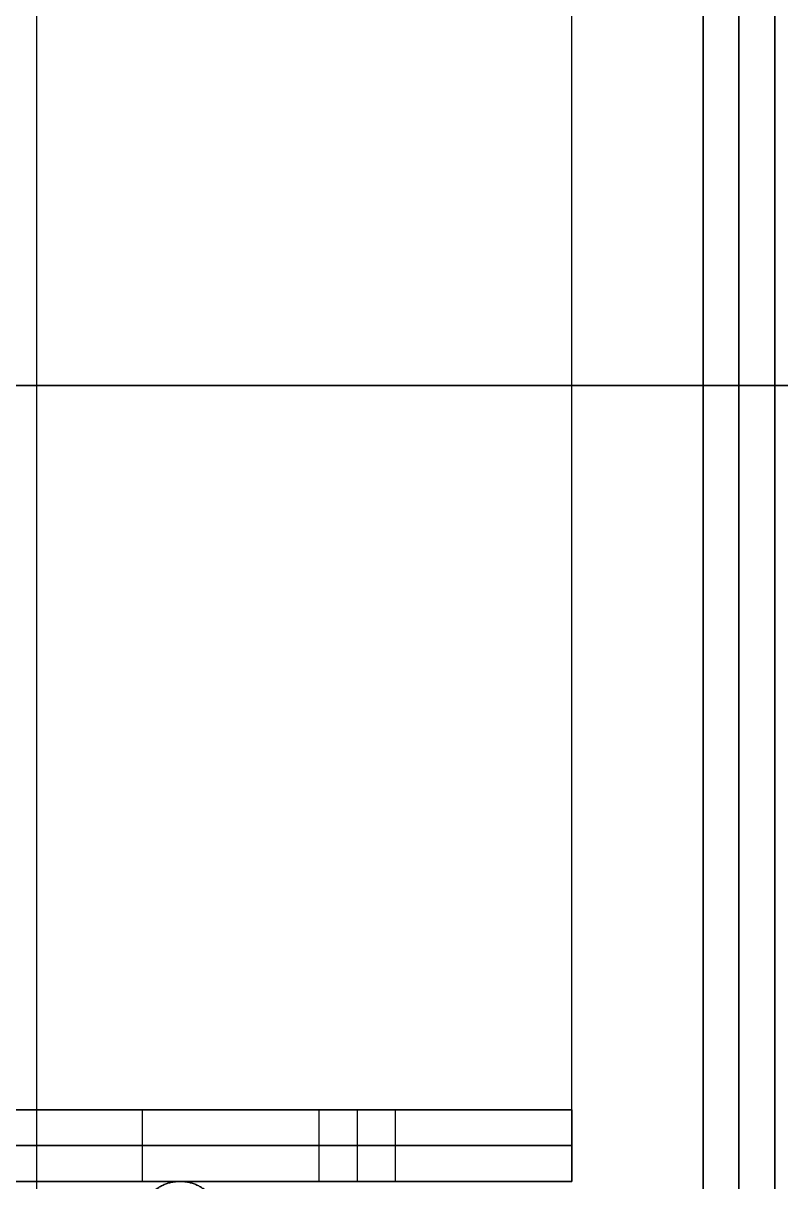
# Model space of a CAD drawing. Header units: millimetres. Extents: x -232 to 139, y -100 to 100.
# Drawn here: x 38.43 to 70.14, y -33.32 to 15.15 of the extents above; entities that cross this region are included whole.
import ezdxf

# ---------------------------------------------------------------- set-up
doc = ezdxf.new("R2010")
doc.units = ezdxf.units.MM
doc.header["$MEASUREMENT"] = 0
doc.layers.add('body', color=30, linetype='Continuous', true_color=0xff8000)

msp = doc.modelspace()

# ---------------------------------------------------------------- linework, layer by layer
at = {"layer": 'body'}
for p, q in [((39, -91.4, -4), (39, 91.4, -4)), ((39, -91.4, -7), (39, 91.4, -7)), ((39, -91.4, -74), (39, 91.4, -74)), ((39, -91.4, -71), (39, 91.4, -71)), ((66.887, 48.5, 22.408), (66.887, -48.5, 22.408)), ((69.887, 48.5, 22.408), (69.887, -48.5, 22.408)), ((-52.4, 0, -74), (130.4, 0, -74)), ((-52.4, 0, -71), (130.4, 0, -71)), ((130.4, 0, -4), (12.1, 0, -4)), ((130.4, 0, -7), (12.1, 0, -7)), ((31.45, 0, 5), (66.887, 0, 5)), ((31.45, 0, 8), (66.887, 0, 8)), ((35.692, 0, 274.869), (61.395, 0, 274.869)), ((35.692, 0, 277.869), (61.395, 0, 277.869)), ((66.887, 0, 5), (66.887, 0, 39.816)), ((69.887, 0, 5), (69.887, 0, 39.816)), ((-11.074, -30.3, 229.141), (61.395, -30.3, 229.141)), ((-11.074, -33.3, 229.141), (61.395, -33.3, 229.141))]:
    msp.add_line(p, q, dxfattribs=at)
for points in [[(66.887, -48.5, 39.816), (66.887, 0, 39.816), (66.887, 48.5, 39.816)], [(66.887, 48.5, 5), (66.887, 0, 5), (66.887, -48.5, 5)], [(66.887, -48.5, 5), (66.887, 0, 5), (66.887, 48.5, 5)], [(66.887, -48.5, 8), (66.887, 0, 8), (66.887, 48.5, 8)], [(66.887, -48.5, 6.5), (66.887, 0, 6.5), (66.887, 48.5, 6.5)], [(68.387, -48.5, 39.816), (68.387, 0, 39.816), (68.387, 48.5, 39.816)], [(68.387, 48.5, 5), (68.387, 0, 5), (68.387, -48.5, 5)], [(69.887, -48.5, 39.816), (69.887, 0, 39.816), (69.887, 48.5, 39.816)], [(69.887, 48.5, 5), (69.887, 0, 5), (69.887, -48.5, 5)], [(61.395, -33.3, 274.869), (61.395, 0, 274.869), (61.395, 33.3, 274.869)], [(61.395, -33.3, 277.869), (61.395, 0, 277.869), (61.395, 33.3, 277.869)], [(61.395, -33.3, 276.369), (61.395, 0, 276.369), (61.395, 33.3, 276.369)], [(61.395, 0, 274.869), (61.395, 0, 276.369), (61.395, 0, 277.869)], [(69.887, 0, 39.816), (68.387, 0, 39.816), (66.887, 0, 39.816)], [(69.887, 0, 5), (68.387, 0, 5), (66.887, 0, 5)], [(66.887, 0, 5), (66.887, 0, 6.5), (66.887, 0, 8)], [(61.395, -30.3, 274.869), (25.161, -30.3, 274.869), (-11.074, -30.3, 274.869)], [(21.407, -30.3, 197.381), (32.407, -30.3, 197.381), (43.407, -30.3, 197.38)], [(43.407, -30.3, 197.38), (43.407, -31.8, 197.38), (43.407, -33.3, 197.38)], [(43.407, -30.3, 197.38), (43.407, -30.3, 194.894), (43.407, -30.3, 192.407)], [(43.407, -30.3, 192.407), (43.407, -31.8, 192.407), (43.407, -33.3, 192.407)], [(43.407, -30.3, 194.894), (43.407, -31.8, 194.894), (43.407, -33.3, 194.894)], [(50.801, -30.3, 192.407), (50.801, -31.8, 192.407), (50.801, -33.3, 192.407)], [(52.401, -30.3, 183.414), (52.401, -31.8, 183.414), (52.401, -33.3, 183.414)], [(52.401, -30.3, 190.807), (52.401, -31.8, 190.807), (52.401, -33.3, 190.807)], [(52.401, -30.3, 194.007), (52.401, -31.8, 194.007), (52.401, -33.3, 194.007)], [(54.001, -30.3, 192.407), (54.001, -31.8, 192.407), (54.001, -33.3, 192.407)], [(61.395, -30.3, 192.407), (61.395, -31.8, 192.407), (61.395, -33.3, 192.407)], [(61.395, -30.3, 274.869), (61.395, -31.8, 274.869), (61.395, -33.3, 274.869)], [(61.395, -30.3, 197.381), (61.395, -31.8, 197.381), (61.395, -33.3, 197.381)], [(61.395, -31.8, 274.869), (25.161, -31.8, 274.869), (-11.074, -31.8, 274.869)], [(21.407, -31.8, 197.381), (32.407, -31.8, 197.381), (43.407, -31.8, 197.38)], [(43.407, -31.8, 197.38), (43.407, -31.8, 194.894), (43.407, -31.8, 192.407)], [(-14.074, -33.3, 274.869), (23.661, -33.3, 274.869), (61.395, -33.3, 274.869)], [(-14.074, -33.3, 277.869), (23.661, -33.3, 277.869), (61.395, -33.3, 277.869)], [(-14.074, -33.3, 276.369), (23.661, -33.3, 276.369), (61.395, -33.3, 276.369)], [(61.395, -33.3, 274.869), (25.161, -33.3, 274.869), (-11.074, -33.3, 274.869)], [(21.407, -33.3, 197.381), (32.407, -33.3, 197.381), (43.407, -33.3, 197.38)], [(43.407, -33.3, 197.38), (43.407, -33.3, 194.894), (43.407, -33.3, 192.407)], [(44.995, -33.3, 5), (44.995, -33.3, 6.5), (44.995, -33.3, 8)], [(61.395, -33.3, 274.869), (61.395, -33.3, 276.369), (61.395, -33.3, 277.869)]]:
    msp.add_open_spline(points, degree=2, dxfattribs=at)
at = {"layer": 'body', "extrusion": (2.12212e-29, 1, 3.95016e-16)}
for points in [[(43.407, -30.3, 192.407), (43.407, -30.3, 183.414), (52.401, -30.3, 183.414), (61.395, -30.3, 183.414), (61.395, -30.3, 192.407)], [(43.407, -31.8, 192.407), (43.407, -31.8, 183.414), (52.401, -31.8, 183.414), (61.395, -31.8, 183.414), (61.395, -31.8, 192.407)]]:
    msp.add_rational_spline(points, [1, 0.707106781187, 1, 0.707106781187, 1], degree=2, knots=[-834.462116, -834.462116, -834.462116, -820.334629, -820.334629, -806.207141, -806.207141, -806.207141], dxfattribs=at)
at = {"layer": 'body', "extrusion": (0, -1, 0)}
for points in [[(54.001, -30.3, 192.407), (54.001, -30.3, 190.807), (52.401, -30.3, 190.807), (50.801, -30.3, 190.807), (50.801, -30.3, 192.407), (50.801, -30.3, 194.007), (52.401, -30.3, 194.007), (54.001, -30.3, 194.007), (54.001, -30.3, 192.407)], [(54.001, -31.8, 192.407), (54.001, -31.8, 190.807), (52.401, -31.8, 190.807), (50.801, -31.8, 190.807), (50.801, -31.8, 192.407), (50.801, -31.8, 194.007), (52.401, -31.8, 194.007), (54.001, -31.8, 194.007), (54.001, -31.8, 192.407)], [(54.001, -33.3, 192.407), (54.001, -33.3, 190.807), (52.401, -33.3, 190.807), (50.801, -33.3, 190.807), (50.801, -33.3, 192.407), (50.801, -33.3, 194.007), (52.401, -33.3, 194.007), (54.001, -33.3, 194.007), (54.001, -33.3, 192.407)]]:
    msp.add_rational_spline(points, [1, 0.707106781187, 1, 0.707106781187, 1, 0.707106781187, 1, 0.707106781187, 1], degree=2, knots=[-563.735007, -563.735007, -563.735007, -561.221733, -561.221733, -558.708459, -558.708459, -556.195184, -556.195184, -553.68191, -553.68191, -553.68191], dxfattribs=at)
at = {"layer": 'body'}
for points in [[(61.395, -30.3, 192.407), (61.395, -30.3, 194.894), (61.395, -30.3, 197.381), (61.395, -30.3, 236.125), (61.395, -30.3, 274.869)], [(61.395, -31.8, 192.407), (61.395, -31.8, 194.894), (61.395, -31.8, 197.381), (61.395, -31.8, 236.125), (61.395, -31.8, 274.869)], [(61.395, -33.3, 192.407), (61.395, -33.3, 194.894), (61.395, -33.3, 197.381), (61.395, -33.3, 236.125), (61.395, -33.3, 274.869)]]:
    msp.add_open_spline(points, degree=2, knots=[-806.207141, -806.207141, -806.207141, -801.23403, -801.23403, -723.74567, -723.74567, -723.74567], dxfattribs=at)
for points, weights, knots in [([(46.695, -35, 5), (46.695, -36.7, 5), (44.995, -36.7, 5), (43.295, -36.7, 5), (43.295, -35, 5), (43.295, -33.3, 5), (44.995, -33.3, 5), (46.695, -33.3, 5), (46.695, -35, 5)], [1, 0.707106781187, 1, 0.707106781187, 1, 0.707106781187, 1, 0.707106781187, 1], [-10.681415, -10.681415, -10.681415, -8.011061, -8.011061, -5.340708, -5.340708, -2.670354, -2.670354, 0, 0, 0]), ([(46.695, -35, 8), (46.695, -36.7, 8), (44.995, -36.7, 8), (43.295, -36.7, 8), (43.295, -35, 8), (43.295, -33.3, 8), (44.995, -33.3, 8), (46.695, -33.3, 8), (46.695, -35, 8)], [0.999999860338, 0.707106851018, 1, 0.707106781187, 1, 0.707106781187, 1, 0.707106851018, 0.999999860338], [-10.681415, -10.681415, -10.681415, -8.011062, -8.011062, -5.340708, -5.340708, -2.670353, -2.670353, 0, 0, 0]), ([(46.695, -35, 8), (46.695, -33.3, 8), (44.995, -33.3, 8), (43.295, -33.3, 8), (43.295, -35, 8), (43.295, -36.7, 8), (44.995, -36.7, 8), (46.695, -36.7, 8), (46.695, -35, 8)], [1, 0.707106781187, 1, 0.707106781187, 1, 0.707106781187, 1, 0.707106781187, 1], [0, 0, 0, 2.670354, 2.670354, 5.340708, 5.340708, 8.011061, 8.011061, 10.681415, 10.681415, 10.681415])]:
    msp.add_rational_spline(points, weights, degree=2, knots=knots, dxfattribs=at)
at = {"layer": 'body', "extrusion": (4.24423e-29, 1, 7.90033e-16)}
msp.add_rational_spline([(43.407, -33.3, 192.407), (43.407, -33.3, 183.414), (52.401, -33.3, 183.414), (61.395, -33.3, 183.414), (61.395, -33.3, 192.407)], [1, 0.707106781187, 1, 0.707106781187, 1], degree=2, knots=[-834.462116, -834.462116, -834.462116, -820.334629, -820.334629, -806.207141, -806.207141, -806.207141], dxfattribs=at)

doc.saveas('drawing.dxf')
